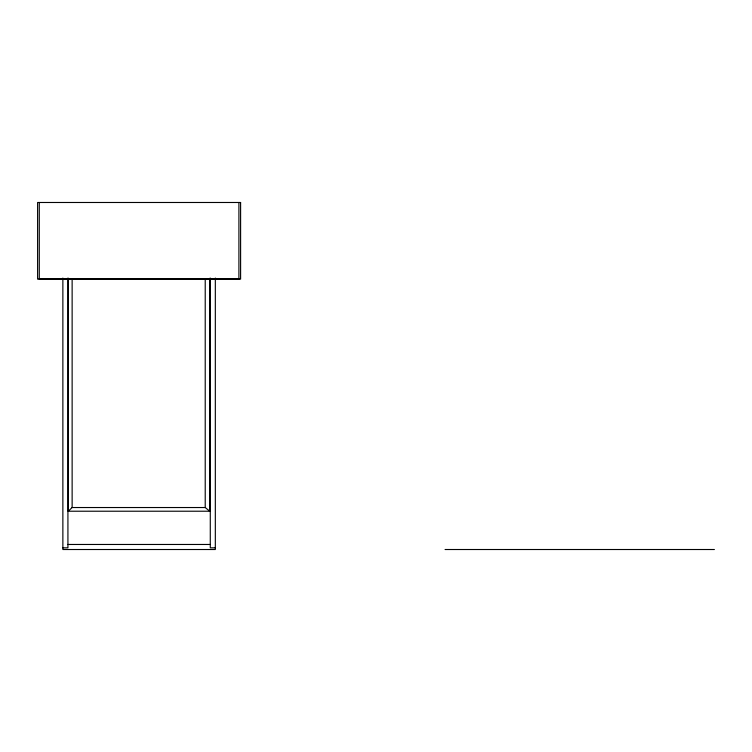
<?xml version="1.0" encoding="UTF-8"?>
<svg xmlns="http://www.w3.org/2000/svg" width="752" height="752" viewBox="0 0 752 752"><rect width="100%" height="100%" fill="white"/><g stroke="black" fill="none" stroke-linecap="round" stroke-linejoin="round"><path stroke-width="1.13" d="M68.253 278.325L68.253 511.219L72.136 507.534L205.221 507.534L209.761 511.219L209.761 278.362M39.283 278.879L238.91 278.879M68.253 511.219L209.761 511.219M67.924 544.467L210.278 544.467M62.867 547.832L67.924 547.832L67.924 278.061M215.326 547.832L210.278 547.832L210.278 278.061M445.062 549.515L714.4 549.515M238.91 202.485L238.91 279.133M215.326 278.061L215.326 549.515L62.867 549.515L62.867 278.061M205.221 279.048L205.221 507.534M72.136 279.048L72.136 507.534M39.283 202.485L39.283 279.133M240.602 202.485L37.6 202.485L37.6 279.133L240.602 279.133L240.602 202.485"/></g></svg>
